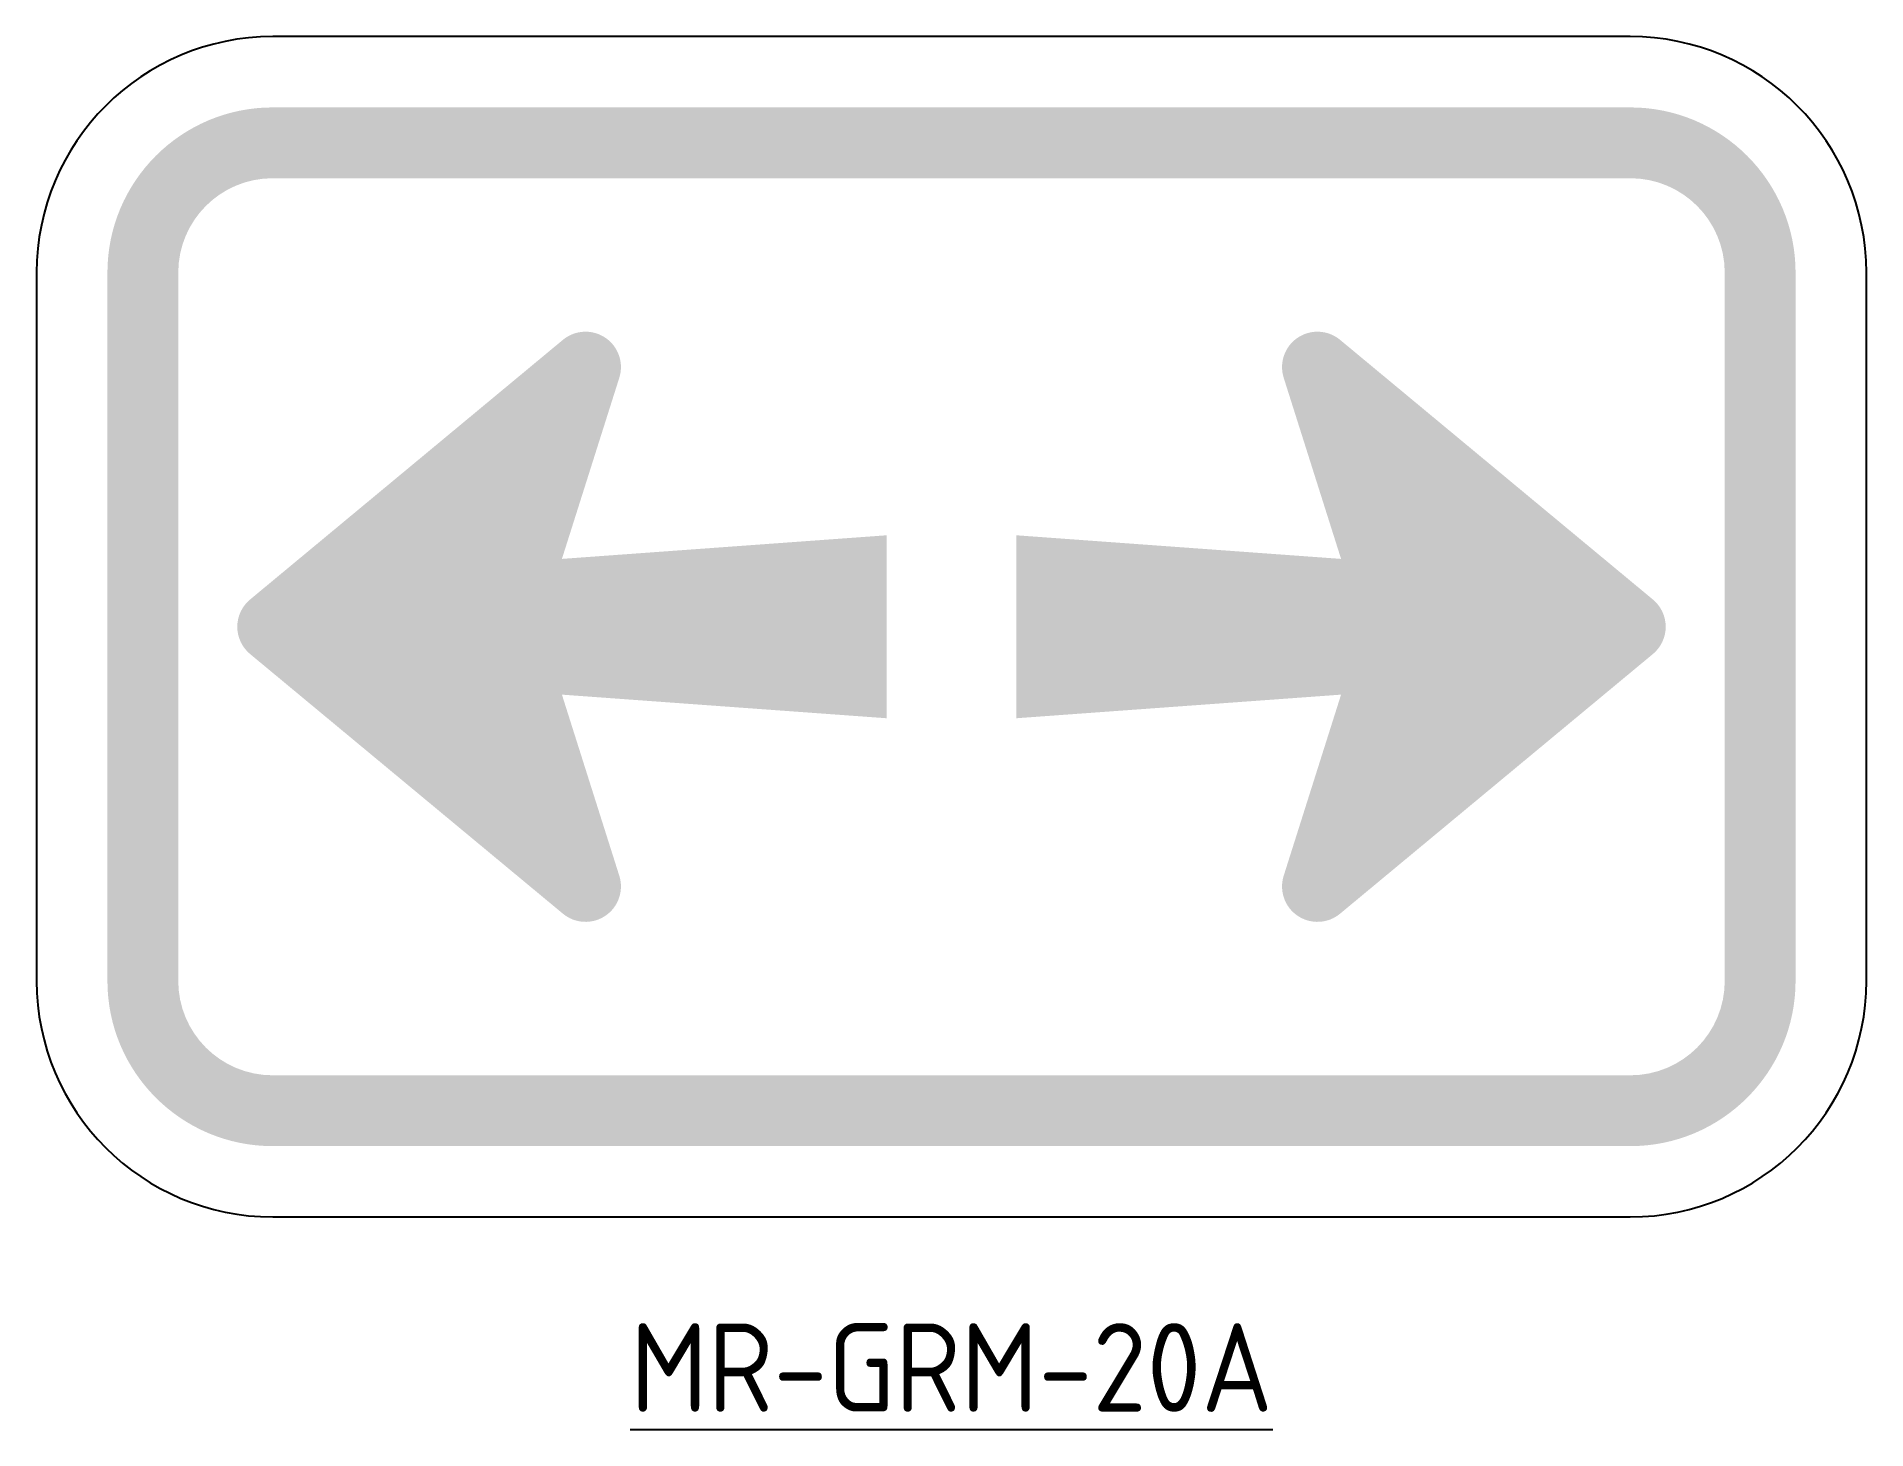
# Model space of a CAD drawing. Extents: x -31 to 31, y -7.2 to 40.
import ezdxf

# ---------------------------------------------------------------- set-up
doc = ezdxf.new("R2010")
doc.units = 0
doc.layers.add('_BLACK', color=7, linetype='Continuous', true_color=0x0a0a0a)
doc.layers.add('T35', color=3, linetype='Continuous')
doc.styles.add('T35', font='isocp2.shx', dxfattribs={"height": 3.5})

msp = doc.modelspace()

# ---------------------------------------------------------------- hatches: boundary and pattern name
at = {"layer": '_BLACK'}
h = msp.add_hatch(color=256, dxfattribs=at)
h.dxf.hatch_style = 1
edge = h.paths.add_edge_path(flags=16)
edge.add_arc((-23, 8), 3.2, 180, 270)
edge.add_line((-23, 4.800000000000001), (23, 4.800000000000001))
edge.add_arc((23, 8), 3.2, 270, 360)
edge.add_line((26.2, 8), (26.2, 32))
edge.add_arc((23, 32), 3.2, 0, 90)
edge.add_line((23, 35.2), (-23, 35.2))
edge.add_arc((-23, 32), 3.2, 90, 180)
edge.add_line((-26.2, 32), (-26.2, 8))
edge = h.paths.add_edge_path()
edge.add_arc((-23, 8), 5.600000000000001, 180, 270)
edge.add_line((-23, 2.4), (23, 2.4))
edge.add_arc((23, 8), 5.600000000000001, 270, 360)
edge.add_line((28.6, 8), (28.6, 32))
edge.add_arc((23, 32), 5.600000000000001, 0, 90)
edge.add_line((23, 37.6), (-23, 37.6))
edge.add_arc((-23, 32), 5.600000000000001, 90, 180)
edge.add_line((-28.6, 32), (-28.6, 8))
h = msp.add_hatch(color=256, dxfattribs=at)
h.dxf.hatch_style = 1
edge = h.paths.add_edge_path()
edge.add_line((2.2, 23.10000000000009), (13.2, 22.30000000000009))
edge.add_line((13.2, 22.30000000000009), (11.25601058426682, 28.43766284114054))
edge.add_arc((12.4, 28.80000000000009), 1.199999999999995, 50.300926516527, 197.5746200584528, ccw=False)
edge.add_line((13.16650645078416, 29.72329186117195), (23.76650645078416, 20.92329186117195))
edge.add_arc((23, 20.00000000000009), 1.199999999999994, -50.300926516524896, 50.300926516524896, ccw=False)
edge.add_line((23.76650645078416, 19.07670813882823), (13.16650645078425, 10.27670813882823))
edge.add_arc((12.4, 11.20000000000009), 1.200000000000029, 162.4253799415524, 309.69907348347704, ccw=False)
edge.add_line((11.25601058426673, 11.56233715885956), (13.2, 17.70000000000009))
edge.add_line((13.2, 17.70000000000009), (2.200000000000001, 16.90000000000009))
edge.add_line((2.2, 16.90000000000009), (2.2, 23.10000000000009))
edge = h.paths.add_edge_path()
edge.add_line((-2.2, 16.90000000000009), (-13.2, 17.70000000000009))
edge.add_line((-13.2, 17.70000000000009), (-11.25601058426682, 11.56233715885964))
edge.add_arc((-12.4, 11.20000000000009), 1.199999999999979, -129.69907348347363, 17.57462005845298, ccw=False)
edge.add_line((-13.16650645078416, 10.27670813882824), (-23.76650645078416, 19.07670813882824))
edge.add_arc((-23, 20.00000000000009), 1.199999999999969, 129.6990734834736, 230.3009265165264, ccw=False)
edge.add_line((-23.76650645078416, 20.92329186117195), (-13.16650645078425, 29.72329186117195))
edge.add_arc((-12.4, 28.8), 1.200000000000097, -17.574620058443372, 129.6990734834742, ccw=False)
edge.add_line((-11.25601058426673, 28.43766284114063), (-13.2, 22.30000000000009))
edge.add_line((-13.2, 22.30000000000009), (-2.200000000000001, 23.10000000000009))
edge.add_line((-2.2, 23.10000000000009), (-2.2, 16.90000000000009))

# ---------------------------------------------------------------- linework, layer by layer
msp.add_lwpolyline([(-31, 8, 0.414213562373095), (-23, 0), (23, 0, 0.414213562373095), (31, 8), (31, 32, 0.414213562373095), (23, 40), (-23, 40, 0.414213562373095), (-31, 32)], format="xyb", close=True, dxfattribs=at)

# ---------------------------------------------------------------- texts
at = {"layer": 'T35', "insert": (0, -3.6), "char_height": 3, "attachment_point": 2, "style": 'T35'}
msp.add_mtext('{\\LMR-GRM-20A}', dxfattribs=at)

doc.saveas('drawing.dxf')
